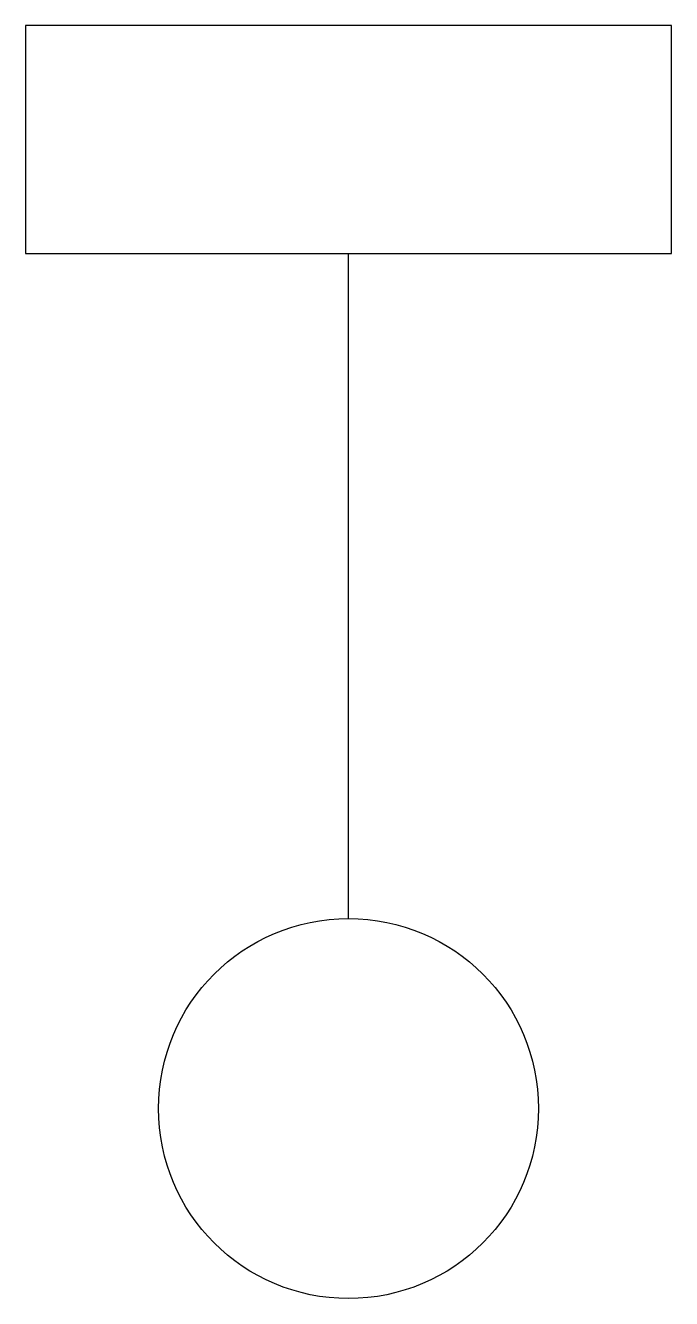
# Model space of a CAD drawing. Header units: millimetres. Extents: x -170 to 170, y -100 to 570.
import ezdxf

# ---------------------------------------------------------------- set-up
doc = ezdxf.new("R2010")
doc.units = ezdxf.units.MM
doc.layers.add('E-LITE', color=7, linetype='Continuous', lineweight=25, true_color=0x5b697f)

# ---------------------------------------------------------------- blocks, each defined once
blk = doc.blocks.new('205_ELECTRICAL_LIGHTING_SYMBOLS_EXTERIOR_POLE_LIGHT')
at = {"layer": 'E-LITE'}
blk.add_lwpolyline([(-170, 450), (170, 450), (170, 570), (-170, 570)], close=True, dxfattribs=at)
blk.add_lwpolyline([(0, 100), (0, 450)], dxfattribs=at)
blk.add_circle((0, 0), 100, dxfattribs=at)

msp = doc.modelspace()

# ---------------------------------------------------------------- block references
msp.add_blockref('205_ELECTRICAL_LIGHTING_SYMBOLS_EXTERIOR_POLE_LIGHT', (0, 0))

doc.saveas('drawing.dxf')
